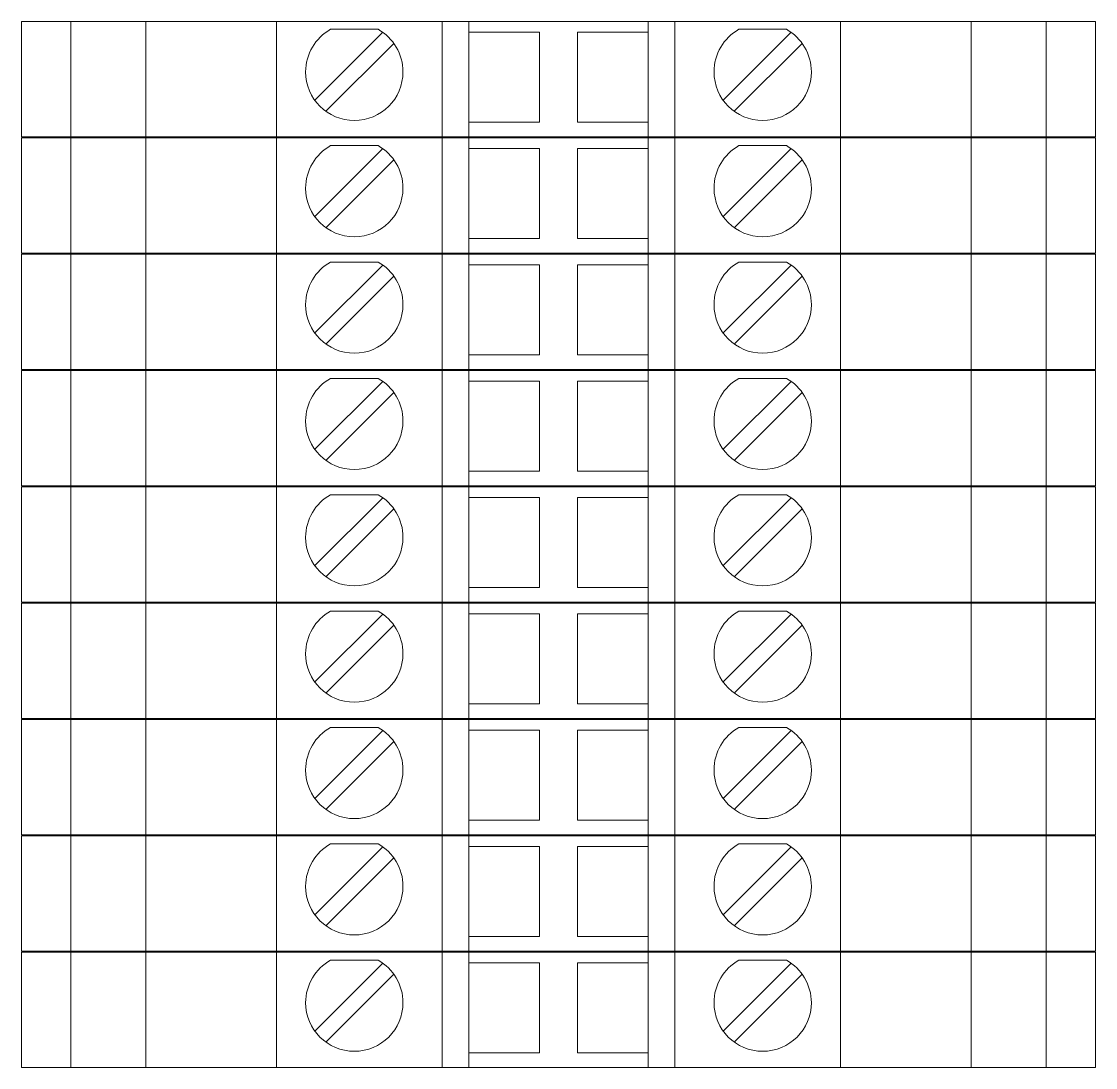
# Model space of a CAD drawing. Header units: millimetres. Extents: x 4962 to 7449, y 754 to 2938.
# Drawn here: x 5322.79 to 5370.79, y 1693.29 to 1740.04 of the extents above; entities that cross this region are included whole.
import ezdxf

# ---------------------------------------------------------------- set-up
doc = ezdxf.new("R2010")
doc.units = ezdxf.units.MM
doc.layers.add('000-PI-ORMAR', color=2, linetype='Continuous')

msp = doc.modelspace()

# ---------------------------------------------------------------- linework, layer by layer
at = {"layer": '000-PI-ORMAR', "color": 0, "linetype": 'ByBlock', "lineweight": 0}
for p, q in [((5322.792, 1740.043), (5322.792, 1740.043)), ((5324.992, 1740.043), (5322.792, 1740.043)), ((5322.792, 1740.043), (5322.792, 1734.893)), ((5324.992, 1740.043), (5324.992, 1740.043)), ((5324.992, 1740.043), (5326.584, 1740.043)), ((5324.992, 1740.043), (5324.992, 1734.893)), ((5326.584, 1740.043), (5328.726, 1740.043)), ((5327.042, 1740.043), (5327.042, 1740.043)), ((5328.353, 1740.043), (5328.353, 1734.893)), ((5329.11, 1740.043), (5328.726, 1740.043)), ((5331.618, 1740.043), (5329.11, 1740.043)), ((5329.292, 1740.043), (5329.292, 1740.043)), ((5330.792, 1740.043), (5330.792, 1740.043)), ((5331.618, 1740.043), (5334.192, 1740.043)), ((5331.942, 1740.043), (5331.942, 1740.043)), ((5334.192, 1740.043), (5341.592, 1740.043)), ((5334.192, 1740.043), (5334.192, 1734.893)), ((5336.992, 1740.043), (5336.992, 1740.043)), ((5341.592, 1740.043), (5342.792, 1740.043)), ((5341.592, 1740.043), (5341.592, 1734.893)), ((5342.792, 1740.043), (5342.792, 1740.043)), ((5342.792, 1740.043), (5350.792, 1740.043)), ((5342.792, 1740.043), (5342.792, 1734.893)), ((5350.792, 1740.043), (5350.792, 1740.043)), ((5350.792, 1740.043), (5351.992, 1740.043)), ((5350.792, 1740.043), (5350.792, 1734.893)), ((5351.992, 1740.043), (5359.392, 1740.043)), ((5351.992, 1740.043), (5351.992, 1734.893)), ((5359.392, 1740.043), (5361.966, 1740.043)), ((5359.392, 1740.043), (5359.392, 1734.893)), ((5364.474, 1740.043), (5361.966, 1740.043)), ((5362.792, 1740.043), (5362.792, 1740.043)), ((5363.092, 1740.043), (5363.092, 1740.043)), ((5363.992, 1740.043), (5363.992, 1740.043)), ((5364.858, 1740.043), (5364.474, 1740.043)), ((5364.858, 1740.043), (5367, 1740.043)), ((5365.231, 1740.043), (5365.231, 1734.893)), ((5366.542, 1740.043), (5366.542, 1740.043)), ((5367, 1740.043), (5368.592, 1740.043)), ((5368.592, 1740.043), (5368.592, 1740.043)), ((5368.592, 1740.043), (5369.792, 1740.043)), ((5368.592, 1740.043), (5368.592, 1734.893)), ((5369.292, 1740.043), (5369.292, 1740.043)), ((5369.792, 1740.043), (5369.792, 1740.043)), ((5369.792, 1740.043), (5370.109, 1740.043)), ((5370.792, 1740.043), (5370.109, 1740.043)), ((5370.792, 1740.043), (5370.792, 1740.043)), ((5370.792, 1740.043), (5370.792, 1734.893)), ((5338.937, 1739.559), (5335.902, 1736.523)), ((5336.608, 1739.693), (5336.608, 1739.693)), ((5338.726, 1739.693), (5336.608, 1739.693)), ((5338.726, 1739.693), (5338.726, 1739.693)), ((5338.937, 1739.559), (5338.937, 1739.559)), ((5342.792, 1739.568), (5345.942, 1739.568)), ((5342.792, 1739.568), (5342.792, 1739.568)), ((5345.942, 1739.568), (5345.942, 1735.543)), ((5345.942, 1739.568), (5345.942, 1739.568)), ((5347.642, 1735.543), (5347.642, 1739.568)), ((5347.642, 1739.568), (5350.792, 1739.568)), ((5347.642, 1739.568), (5347.642, 1739.568)), ((5350.792, 1739.568), (5350.792, 1739.568)), ((5357.187, 1739.559), (5354.152, 1736.523)), ((5354.858, 1739.693), (5354.858, 1739.693)), ((5356.976, 1739.693), (5354.858, 1739.693)), ((5356.976, 1739.693), (5356.976, 1739.693)), ((5357.187, 1739.559), (5357.187, 1739.559)), ((5336.397, 1736.028), (5339.432, 1739.064)), ((5339.432, 1739.064), (5339.432, 1739.064)), ((5341.592, 1739.093), (5341.592, 1736.493)), ((5341.592, 1739.093), (5341.592, 1739.093)), ((5351.992, 1739.093), (5351.992, 1736.493)), ((5351.992, 1739.093), (5351.992, 1739.093)), ((5354.647, 1736.028), (5357.682, 1739.064)), ((5357.682, 1739.064), (5357.682, 1739.064)), ((5335.902, 1736.523), (5335.902, 1736.523)), ((5341.592, 1736.493), (5341.592, 1736.493)), ((5351.992, 1736.493), (5351.992, 1736.493)), ((5354.152, 1736.523), (5354.152, 1736.523)), ((5336.397, 1736.028), (5336.397, 1736.028)), ((5354.647, 1736.028), (5354.647, 1736.028)), ((5345.942, 1735.543), (5342.792, 1735.543)), ((5342.792, 1735.543), (5342.792, 1735.543)), ((5345.942, 1735.543), (5345.942, 1735.543)), ((5350.792, 1735.543), (5347.642, 1735.543)), ((5347.642, 1735.543), (5347.642, 1735.543)), ((5350.792, 1735.543), (5350.792, 1735.543)), ((5324.992, 1734.893), (5322.792, 1734.893)), ((5322.792, 1734.893), (5322.792, 1734.893)), ((5322.792, 1734.843), (5322.792, 1734.843)), ((5324.992, 1734.843), (5322.792, 1734.843)), ((5322.792, 1734.843), (5322.792, 1729.693)), ((5324.992, 1734.893), (5326.584, 1734.893)), ((5324.992, 1734.893), (5324.992, 1734.893)), ((5324.992, 1734.843), (5324.992, 1734.843)), ((5324.992, 1734.843), (5326.584, 1734.843)), ((5324.992, 1734.843), (5324.992, 1729.693)), ((5326.584, 1734.893), (5328.726, 1734.893)), ((5326.584, 1734.843), (5328.726, 1734.843)), ((5327.042, 1734.893), (5327.042, 1734.893)), ((5327.042, 1734.843), (5327.042, 1734.843)), ((5328.353, 1734.843), (5328.353, 1729.693)), ((5328.726, 1734.893), (5329.11, 1734.893)), ((5329.11, 1734.843), (5328.726, 1734.843)), ((5329.11, 1734.893), (5331.618, 1734.893)), ((5331.618, 1734.843), (5329.11, 1734.843)), ((5329.292, 1734.893), (5329.292, 1734.893)), ((5329.292, 1734.843), (5329.292, 1734.843)), ((5330.792, 1734.843), (5330.792, 1734.843)), ((5331.618, 1734.893), (5334.192, 1734.893)), ((5331.618, 1734.843), (5334.192, 1734.843)), ((5331.942, 1734.893), (5331.942, 1734.893)), ((5331.942, 1734.843), (5331.942, 1734.843)), ((5334.192, 1734.893), (5341.592, 1734.893)), ((5334.192, 1734.843), (5341.592, 1734.843)), ((5334.192, 1734.843), (5334.192, 1729.693)), ((5336.992, 1734.893), (5336.992, 1734.893)), ((5336.992, 1734.843), (5336.992, 1734.843)), ((5341.592, 1734.893), (5342.792, 1734.893)), ((5341.592, 1734.843), (5342.792, 1734.843)), ((5341.592, 1734.843), (5341.592, 1729.693)), ((5342.792, 1734.893), (5350.792, 1734.893)), ((5342.792, 1734.893), (5342.792, 1734.893)), ((5342.792, 1734.843), (5342.792, 1734.843)), ((5342.792, 1734.843), (5350.792, 1734.843)), ((5342.792, 1734.843), (5342.792, 1729.693)), ((5350.792, 1734.893), (5351.992, 1734.893)), ((5350.792, 1734.893), (5350.792, 1734.893)), ((5350.792, 1734.843), (5350.792, 1734.843)), ((5350.792, 1734.843), (5351.992, 1734.843)), ((5350.792, 1734.843), (5350.792, 1729.693)), ((5351.992, 1734.893), (5359.392, 1734.893)), ((5351.992, 1734.843), (5359.392, 1734.843)), ((5351.992, 1734.843), (5351.992, 1729.693)), ((5359.392, 1734.893), (5361.966, 1734.893)), ((5359.392, 1734.843), (5361.966, 1734.843)), ((5359.392, 1734.843), (5359.392, 1729.693)), ((5361.966, 1734.893), (5364.474, 1734.893)), ((5364.474, 1734.843), (5361.966, 1734.843)), ((5362.792, 1734.843), (5362.792, 1734.843)), ((5363.092, 1734.893), (5363.092, 1734.893)), ((5363.092, 1734.843), (5363.092, 1734.843)), ((5363.992, 1734.893), (5363.992, 1734.893)), ((5363.992, 1734.843), (5363.992, 1734.843)), ((5364.474, 1734.893), (5364.858, 1734.893)), ((5364.858, 1734.843), (5364.474, 1734.843)), ((5364.858, 1734.893), (5367, 1734.893)), ((5364.858, 1734.843), (5367, 1734.843)), ((5365.231, 1734.843), (5365.231, 1729.693)), ((5366.542, 1734.893), (5366.542, 1734.893)), ((5366.542, 1734.843), (5366.542, 1734.843)), ((5367, 1734.893), (5368.592, 1734.893)), ((5367, 1734.843), (5368.592, 1734.843)), ((5368.592, 1734.893), (5369.792, 1734.893)), ((5368.592, 1734.893), (5368.592, 1734.893)), ((5368.592, 1734.843), (5368.592, 1734.843)), ((5368.592, 1734.843), (5369.792, 1734.843)), ((5368.592, 1734.843), (5368.592, 1729.693)), ((5369.292, 1734.843), (5369.292, 1734.843)), ((5369.792, 1734.893), (5370.109, 1734.893)), ((5369.792, 1734.893), (5369.792, 1734.893)), ((5369.792, 1734.843), (5369.792, 1734.843)), ((5369.792, 1734.843), (5370.109, 1734.843)), ((5370.792, 1734.893), (5370.109, 1734.893)), ((5370.792, 1734.843), (5370.109, 1734.843)), ((5370.792, 1734.893), (5370.792, 1734.893)), ((5370.792, 1734.843), (5370.792, 1734.843)), ((5370.792, 1734.843), (5370.792, 1729.693)), ((5338.937, 1734.359), (5335.902, 1731.323)), ((5336.608, 1734.493), (5336.608, 1734.493)), ((5338.726, 1734.493), (5336.608, 1734.493)), ((5338.726, 1734.493), (5338.726, 1734.493)), ((5338.937, 1734.359), (5338.937, 1734.359)), ((5342.792, 1734.368), (5345.942, 1734.368)), ((5342.792, 1734.368), (5342.792, 1734.368)), ((5345.942, 1734.368), (5345.942, 1730.343)), ((5345.942, 1734.368), (5345.942, 1734.368)), ((5347.642, 1730.343), (5347.642, 1734.368)), ((5347.642, 1734.368), (5350.792, 1734.368)), ((5347.642, 1734.368), (5347.642, 1734.368)), ((5350.792, 1734.368), (5350.792, 1734.368)), ((5357.187, 1734.359), (5354.152, 1731.323)), ((5354.858, 1734.493), (5354.858, 1734.493)), ((5356.976, 1734.493), (5354.858, 1734.493)), ((5356.976, 1734.493), (5356.976, 1734.493)), ((5357.187, 1734.359), (5357.187, 1734.359)), ((5336.397, 1730.828), (5339.432, 1733.864)), ((5339.432, 1733.864), (5339.432, 1733.864)), ((5341.592, 1733.893), (5341.592, 1731.293)), ((5341.592, 1733.893), (5341.592, 1733.893)), ((5351.992, 1733.893), (5351.992, 1731.293)), ((5351.992, 1733.893), (5351.992, 1733.893)), ((5354.647, 1730.828), (5357.682, 1733.864)), ((5357.682, 1733.864), (5357.682, 1733.864)), ((5335.902, 1731.323), (5335.902, 1731.323)), ((5341.592, 1731.293), (5341.592, 1731.293)), ((5351.992, 1731.293), (5351.992, 1731.293)), ((5354.152, 1731.323), (5354.152, 1731.323)), ((5336.397, 1730.828), (5336.397, 1730.828)), ((5354.647, 1730.828), (5354.647, 1730.828)), ((5345.942, 1730.343), (5342.792, 1730.343)), ((5342.792, 1730.343), (5342.792, 1730.343)), ((5345.942, 1730.343), (5345.942, 1730.343)), ((5350.792, 1730.343), (5347.642, 1730.343)), ((5347.642, 1730.343), (5347.642, 1730.343)), ((5350.792, 1730.343), (5350.792, 1730.343)), ((5324.992, 1729.693), (5322.792, 1729.693)), ((5322.792, 1729.693), (5322.792, 1729.693)), ((5322.792, 1729.643), (5322.792, 1729.643)), ((5324.992, 1729.643), (5322.792, 1729.643)), ((5322.792, 1729.643), (5322.792, 1724.493)), ((5324.992, 1729.693), (5326.584, 1729.693)), ((5324.992, 1729.693), (5324.992, 1729.693)), ((5324.992, 1729.643), (5324.992, 1729.643)), ((5324.992, 1729.643), (5326.584, 1729.643)), ((5324.992, 1729.643), (5324.992, 1724.493)), ((5326.584, 1729.693), (5328.726, 1729.693)), ((5326.584, 1729.643), (5328.726, 1729.643)), ((5327.042, 1729.693), (5327.042, 1729.693)), ((5327.042, 1729.643), (5327.042, 1729.643)), ((5328.353, 1729.643), (5328.353, 1724.493)), ((5328.726, 1729.693), (5329.11, 1729.693)), ((5329.11, 1729.643), (5328.726, 1729.643)), ((5329.11, 1729.693), (5331.618, 1729.693)), ((5331.618, 1729.643), (5329.11, 1729.643)), ((5329.292, 1729.693), (5329.292, 1729.693)), ((5329.292, 1729.643), (5329.292, 1729.643)), ((5330.792, 1729.643), (5330.792, 1729.643)), ((5331.618, 1729.693), (5334.192, 1729.693)), ((5331.618, 1729.643), (5334.192, 1729.643)), ((5331.942, 1729.693), (5331.942, 1729.693)), ((5331.942, 1729.643), (5331.942, 1729.643)), ((5334.192, 1729.693), (5341.592, 1729.693)), ((5334.192, 1729.643), (5341.592, 1729.643)), ((5334.192, 1729.643), (5334.192, 1724.493)), ((5336.992, 1729.693), (5336.992, 1729.693)), ((5336.992, 1729.643), (5336.992, 1729.643)), ((5341.592, 1729.693), (5342.792, 1729.693)), ((5341.592, 1729.643), (5342.792, 1729.643)), ((5341.592, 1729.643), (5341.592, 1724.493)), ((5342.792, 1729.693), (5350.792, 1729.693)), ((5342.792, 1729.693), (5342.792, 1729.693)), ((5342.792, 1729.643), (5342.792, 1729.643)), ((5342.792, 1729.643), (5350.792, 1729.643)), ((5342.792, 1729.643), (5342.792, 1724.493)), ((5350.792, 1729.693), (5351.992, 1729.693)), ((5350.792, 1729.693), (5350.792, 1729.693)), ((5350.792, 1729.643), (5350.792, 1729.643)), ((5350.792, 1729.643), (5351.992, 1729.643)), ((5350.792, 1729.643), (5350.792, 1724.493)), ((5351.992, 1729.693), (5359.392, 1729.693)), ((5351.992, 1729.643), (5359.392, 1729.643)), ((5351.992, 1729.643), (5351.992, 1724.493)), ((5359.392, 1729.693), (5361.966, 1729.693)), ((5359.392, 1729.643), (5361.966, 1729.643)), ((5359.392, 1729.643), (5359.392, 1724.493)), ((5361.966, 1729.693), (5364.474, 1729.693)), ((5364.474, 1729.643), (5361.966, 1729.643)), ((5362.792, 1729.643), (5362.792, 1729.643)), ((5363.092, 1729.693), (5363.092, 1729.693)), ((5363.092, 1729.643), (5363.092, 1729.643)), ((5363.992, 1729.693), (5363.992, 1729.693)), ((5363.992, 1729.643), (5363.992, 1729.643)), ((5364.474, 1729.693), (5364.858, 1729.693)), ((5364.858, 1729.643), (5364.474, 1729.643)), ((5364.858, 1729.693), (5367, 1729.693)), ((5364.858, 1729.643), (5367, 1729.643)), ((5365.231, 1729.643), (5365.231, 1724.493)), ((5366.542, 1729.693), (5366.542, 1729.693)), ((5366.542, 1729.643), (5366.542, 1729.643)), ((5367, 1729.693), (5368.592, 1729.693)), ((5367, 1729.643), (5368.592, 1729.643)), ((5368.592, 1729.693), (5369.792, 1729.693)), ((5368.592, 1729.693), (5368.592, 1729.693)), ((5368.592, 1729.643), (5368.592, 1729.643)), ((5368.592, 1729.643), (5369.792, 1729.643)), ((5368.592, 1729.643), (5368.592, 1724.493)), ((5369.292, 1729.643), (5369.292, 1729.643)), ((5369.792, 1729.693), (5370.109, 1729.693)), ((5369.792, 1729.693), (5369.792, 1729.693)), ((5369.792, 1729.643), (5369.792, 1729.643)), ((5369.792, 1729.643), (5370.109, 1729.643)), ((5370.792, 1729.693), (5370.109, 1729.693)), ((5370.792, 1729.643), (5370.109, 1729.643)), ((5370.792, 1729.693), (5370.792, 1729.693)), ((5370.792, 1729.643), (5370.792, 1729.643)), ((5370.792, 1729.643), (5370.792, 1724.493)), ((5338.937, 1729.159), (5335.902, 1726.123)), ((5336.608, 1729.293), (5336.608, 1729.293)), ((5338.726, 1729.293), (5336.608, 1729.293)), ((5338.726, 1729.293), (5338.726, 1729.293)), ((5338.937, 1729.159), (5338.937, 1729.159)), ((5342.792, 1729.168), (5345.942, 1729.168)), ((5342.792, 1729.168), (5342.792, 1729.168)), ((5345.942, 1729.168), (5345.942, 1725.143)), ((5345.942, 1729.168), (5345.942, 1729.168)), ((5347.642, 1725.143), (5347.642, 1729.168)), ((5347.642, 1729.168), (5350.792, 1729.168)), ((5347.642, 1729.168), (5347.642, 1729.168)), ((5350.792, 1729.168), (5350.792, 1729.168)), ((5357.187, 1729.159), (5354.152, 1726.123)), ((5354.858, 1729.293), (5354.858, 1729.293)), ((5356.976, 1729.293), (5354.858, 1729.293)), ((5356.976, 1729.293), (5356.976, 1729.293)), ((5357.187, 1729.159), (5357.187, 1729.159)), ((5336.397, 1725.628), (5339.432, 1728.664)), ((5339.432, 1728.664), (5339.432, 1728.664)), ((5341.592, 1728.693), (5341.592, 1726.093)), ((5341.592, 1728.693), (5341.592, 1728.693)), ((5351.992, 1728.693), (5351.992, 1726.093)), ((5351.992, 1728.693), (5351.992, 1728.693)), ((5354.647, 1725.628), (5357.682, 1728.664)), ((5357.682, 1728.664), (5357.682, 1728.664)), ((5335.902, 1726.123), (5335.902, 1726.123)), ((5341.592, 1726.093), (5341.592, 1726.093)), ((5351.992, 1726.093), (5351.992, 1726.093)), ((5354.152, 1726.123), (5354.152, 1726.123)), ((5336.397, 1725.628), (5336.397, 1725.628)), ((5354.647, 1725.628), (5354.647, 1725.628)), ((5345.942, 1725.143), (5342.792, 1725.143)), ((5342.792, 1725.143), (5342.792, 1725.143)), ((5345.942, 1725.143), (5345.942, 1725.143)), ((5350.792, 1725.143), (5347.642, 1725.143)), ((5347.642, 1725.143), (5347.642, 1725.143)), ((5350.792, 1725.143), (5350.792, 1725.143)), ((5324.992, 1724.493), (5322.792, 1724.493)), ((5322.792, 1724.493), (5322.792, 1724.493)), ((5322.792, 1724.443), (5322.792, 1724.443)), ((5324.992, 1724.443), (5322.792, 1724.443)), ((5322.792, 1724.443), (5322.792, 1719.293)), ((5324.992, 1724.493), (5326.584, 1724.493)), ((5324.992, 1724.493), (5324.992, 1724.493)), ((5324.992, 1724.443), (5324.992, 1724.443)), ((5324.992, 1724.443), (5326.584, 1724.443)), ((5324.992, 1724.443), (5324.992, 1719.293)), ((5326.584, 1724.493), (5328.726, 1724.493)), ((5326.584, 1724.443), (5328.726, 1724.443)), ((5327.042, 1724.493), (5327.042, 1724.493)), ((5327.042, 1724.443), (5327.042, 1724.443)), ((5328.353, 1724.443), (5328.353, 1719.293)), ((5328.726, 1724.493), (5329.11, 1724.493)), ((5329.11, 1724.443), (5328.726, 1724.443)), ((5329.11, 1724.493), (5331.618, 1724.493)), ((5331.618, 1724.443), (5329.11, 1724.443)), ((5329.292, 1724.493), (5329.292, 1724.493)), ((5329.292, 1724.443), (5329.292, 1724.443)), ((5330.792, 1724.443), (5330.792, 1724.443)), ((5331.618, 1724.493), (5334.192, 1724.493)), ((5331.618, 1724.443), (5334.192, 1724.443)), ((5331.942, 1724.493), (5331.942, 1724.493)), ((5331.942, 1724.443), (5331.942, 1724.443)), ((5334.192, 1724.493), (5341.592, 1724.493)), ((5334.192, 1724.443), (5341.592, 1724.443)), ((5334.192, 1724.443), (5334.192, 1719.293)), ((5336.992, 1724.493), (5336.992, 1724.493)), ((5336.992, 1724.443), (5336.992, 1724.443)), ((5341.592, 1724.493), (5342.792, 1724.493)), ((5341.592, 1724.443), (5342.792, 1724.443)), ((5341.592, 1724.443), (5341.592, 1719.293)), ((5342.792, 1724.493), (5350.792, 1724.493)), ((5342.792, 1724.493), (5342.792, 1724.493)), ((5342.792, 1724.443), (5342.792, 1724.443)), ((5342.792, 1724.443), (5350.792, 1724.443)), ((5342.792, 1724.443), (5342.792, 1719.293)), ((5350.792, 1724.493), (5351.992, 1724.493)), ((5350.792, 1724.493), (5350.792, 1724.493)), ((5350.792, 1724.443), (5350.792, 1724.443)), ((5350.792, 1724.443), (5351.992, 1724.443)), ((5350.792, 1724.443), (5350.792, 1719.293)), ((5351.992, 1724.493), (5359.392, 1724.493)), ((5351.992, 1724.443), (5359.392, 1724.443)), ((5351.992, 1724.443), (5351.992, 1719.293)), ((5359.392, 1724.493), (5361.966, 1724.493)), ((5359.392, 1724.443), (5361.966, 1724.443)), ((5359.392, 1724.443), (5359.392, 1719.293)), ((5361.966, 1724.493), (5364.474, 1724.493)), ((5364.474, 1724.443), (5361.966, 1724.443)), ((5362.792, 1724.443), (5362.792, 1724.443)), ((5363.092, 1724.493), (5363.092, 1724.493)), ((5363.092, 1724.443), (5363.092, 1724.443)), ((5363.992, 1724.493), (5363.992, 1724.493)), ((5363.992, 1724.443), (5363.992, 1724.443)), ((5364.474, 1724.493), (5364.858, 1724.493)), ((5364.858, 1724.443), (5364.474, 1724.443)), ((5364.858, 1724.493), (5367, 1724.493)), ((5364.858, 1724.443), (5367, 1724.443)), ((5365.231, 1724.443), (5365.231, 1719.293)), ((5366.542, 1724.493), (5366.542, 1724.493)), ((5366.542, 1724.443), (5366.542, 1724.443)), ((5367, 1724.493), (5368.592, 1724.493)), ((5367, 1724.443), (5368.592, 1724.443)), ((5368.592, 1724.493), (5369.792, 1724.493)), ((5368.592, 1724.493), (5368.592, 1724.493)), ((5368.592, 1724.443), (5368.592, 1724.443)), ((5368.592, 1724.443), (5369.792, 1724.443)), ((5368.592, 1724.443), (5368.592, 1719.293)), ((5369.292, 1724.443), (5369.292, 1724.443)), ((5369.792, 1724.493), (5370.109, 1724.493)), ((5369.792, 1724.493), (5369.792, 1724.493)), ((5369.792, 1724.443), (5369.792, 1724.443)), ((5369.792, 1724.443), (5370.109, 1724.443)), ((5370.792, 1724.493), (5370.109, 1724.493)), ((5370.792, 1724.443), (5370.109, 1724.443)), ((5370.792, 1724.493), (5370.792, 1724.493)), ((5370.792, 1724.443), (5370.792, 1724.443)), ((5370.792, 1724.443), (5370.792, 1719.293)), ((5338.937, 1723.959), (5335.902, 1720.923)), ((5336.608, 1724.093), (5336.608, 1724.093)), ((5338.726, 1724.093), (5336.608, 1724.093)), ((5338.726, 1724.093), (5338.726, 1724.093)), ((5338.937, 1723.959), (5338.937, 1723.959)), ((5342.792, 1723.968), (5345.942, 1723.968)), ((5342.792, 1723.968), (5342.792, 1723.968)), ((5345.942, 1723.968), (5345.942, 1719.943)), ((5345.942, 1723.968), (5345.942, 1723.968)), ((5347.642, 1719.943), (5347.642, 1723.968)), ((5347.642, 1723.968), (5350.792, 1723.968)), ((5347.642, 1723.968), (5347.642, 1723.968)), ((5350.792, 1723.968), (5350.792, 1723.968)), ((5357.187, 1723.959), (5354.152, 1720.923)), ((5354.858, 1724.093), (5354.858, 1724.093)), ((5356.976, 1724.093), (5354.858, 1724.093)), ((5356.976, 1724.093), (5356.976, 1724.093)), ((5357.187, 1723.959), (5357.187, 1723.959)), ((5336.397, 1720.428), (5339.432, 1723.464)), ((5339.432, 1723.464), (5339.432, 1723.464)), ((5341.592, 1723.493), (5341.592, 1720.893)), ((5341.592, 1723.493), (5341.592, 1723.493)), ((5351.992, 1723.493), (5351.992, 1720.893)), ((5351.992, 1723.493), (5351.992, 1723.493)), ((5354.647, 1720.428), (5357.682, 1723.464)), ((5357.682, 1723.464), (5357.682, 1723.464)), ((5335.902, 1720.923), (5335.902, 1720.923)), ((5341.592, 1720.893), (5341.592, 1720.893)), ((5351.992, 1720.893), (5351.992, 1720.893)), ((5354.152, 1720.923), (5354.152, 1720.923)), ((5336.397, 1720.428), (5336.397, 1720.428)), ((5354.647, 1720.428), (5354.647, 1720.428)), ((5345.942, 1719.943), (5342.792, 1719.943)), ((5342.792, 1719.943), (5342.792, 1719.943)), ((5345.942, 1719.943), (5345.942, 1719.943)), ((5350.792, 1719.943), (5347.642, 1719.943)), ((5347.642, 1719.943), (5347.642, 1719.943)), ((5350.792, 1719.943), (5350.792, 1719.943)), ((5324.992, 1719.293), (5322.792, 1719.293)), ((5322.792, 1719.293), (5322.792, 1719.293)), ((5322.792, 1719.243), (5322.792, 1719.243)), ((5324.992, 1719.243), (5322.792, 1719.243)), ((5322.792, 1719.243), (5322.792, 1714.093)), ((5324.992, 1719.293), (5326.584, 1719.293)), ((5324.992, 1719.293), (5324.992, 1719.293)), ((5324.992, 1719.243), (5324.992, 1719.243)), ((5324.992, 1719.243), (5326.584, 1719.243)), ((5324.992, 1719.243), (5324.992, 1714.093)), ((5326.584, 1719.293), (5328.726, 1719.293)), ((5326.584, 1719.243), (5328.726, 1719.243)), ((5327.042, 1719.293), (5327.042, 1719.293)), ((5327.042, 1719.243), (5327.042, 1719.243)), ((5328.353, 1719.243), (5328.353, 1714.093)), ((5328.726, 1719.293), (5329.11, 1719.293)), ((5329.11, 1719.243), (5328.726, 1719.243)), ((5329.11, 1719.293), (5331.618, 1719.293)), ((5331.618, 1719.243), (5329.11, 1719.243)), ((5329.292, 1719.293), (5329.292, 1719.293)), ((5329.292, 1719.243), (5329.292, 1719.243)), ((5330.792, 1719.243), (5330.792, 1719.243)), ((5331.618, 1719.293), (5334.192, 1719.293)), ((5331.618, 1719.243), (5334.192, 1719.243)), ((5331.942, 1719.293), (5331.942, 1719.293)), ((5331.942, 1719.243), (5331.942, 1719.243)), ((5334.192, 1719.293), (5341.592, 1719.293)), ((5334.192, 1719.243), (5341.592, 1719.243)), ((5334.192, 1719.243), (5334.192, 1714.093)), ((5336.608, 1718.893), (5336.608, 1718.893)), ((5338.726, 1718.893), (5336.608, 1718.893)), ((5336.992, 1719.293), (5336.992, 1719.293)), ((5336.992, 1719.243), (5336.992, 1719.243)), ((5338.726, 1718.893), (5338.726, 1718.893)), ((5341.592, 1719.293), (5342.792, 1719.293)), ((5341.592, 1719.243), (5342.792, 1719.243)), ((5341.592, 1719.243), (5341.592, 1714.093)), ((5342.792, 1719.293), (5350.792, 1719.293)), ((5342.792, 1719.293), (5342.792, 1719.293)), ((5342.792, 1719.243), (5342.792, 1719.243)), ((5342.792, 1719.243), (5350.792, 1719.243)), ((5342.792, 1719.243), (5342.792, 1714.093)), ((5350.792, 1719.293), (5351.992, 1719.293)), ((5350.792, 1719.293), (5350.792, 1719.293)), ((5350.792, 1719.243), (5350.792, 1719.243)), ((5350.792, 1719.243), (5351.992, 1719.243)), ((5350.792, 1719.243), (5350.792, 1714.093)), ((5351.992, 1719.293), (5359.392, 1719.293)), ((5351.992, 1719.243), (5359.392, 1719.243)), ((5351.992, 1719.243), (5351.992, 1714.093)), ((5354.858, 1718.893), (5354.858, 1718.893)), ((5356.976, 1718.893), (5354.858, 1718.893)), ((5356.976, 1718.893), (5356.976, 1718.893)), ((5359.392, 1719.293), (5361.966, 1719.293)), ((5359.392, 1719.243), (5361.966, 1719.243)), ((5359.392, 1719.243), (5359.392, 1714.093)), ((5361.966, 1719.293), (5364.474, 1719.293)), ((5364.474, 1719.243), (5361.966, 1719.243)), ((5362.792, 1719.243), (5362.792, 1719.243)), ((5363.092, 1719.293), (5363.092, 1719.293)), ((5363.092, 1719.243), (5363.092, 1719.243)), ((5363.992, 1719.293), (5363.992, 1719.293)), ((5363.992, 1719.243), (5363.992, 1719.243)), ((5364.474, 1719.293), (5364.858, 1719.293)), ((5364.858, 1719.243), (5364.474, 1719.243)), ((5364.858, 1719.293), (5367, 1719.293)), ((5364.858, 1719.243), (5367, 1719.243)), ((5365.231, 1719.243), (5365.231, 1714.093)), ((5366.542, 1719.293), (5366.542, 1719.293)), ((5366.542, 1719.243), (5366.542, 1719.243)), ((5367, 1719.293), (5368.592, 1719.293)), ((5367, 1719.243), (5368.592, 1719.243)), ((5368.592, 1719.293), (5369.792, 1719.293)), ((5368.592, 1719.293), (5368.592, 1719.293)), ((5368.592, 1719.243), (5368.592, 1719.243)), ((5368.592, 1719.243), (5369.792, 1719.243)), ((5368.592, 1719.243), (5368.592, 1714.093)), ((5369.292, 1719.243), (5369.292, 1719.243)), ((5369.792, 1719.293), (5370.109, 1719.293)), ((5369.792, 1719.293), (5369.792, 1719.293)), ((5369.792, 1719.243), (5369.792, 1719.243)), ((5369.792, 1719.243), (5370.109, 1719.243)), ((5370.792, 1719.293), (5370.109, 1719.293)), ((5370.792, 1719.243), (5370.109, 1719.243)), ((5370.792, 1719.293), (5370.792, 1719.293)), ((5370.792, 1719.243), (5370.792, 1719.243)), ((5370.792, 1719.243), (5370.792, 1714.093)), ((5338.937, 1718.759), (5335.902, 1715.723)), ((5338.937, 1718.759), (5338.937, 1718.759)), ((5342.792, 1718.768), (5345.942, 1718.768)), ((5342.792, 1718.768), (5342.792, 1718.768)), ((5345.942, 1718.768), (5345.942, 1714.743)), ((5345.942, 1718.768), (5345.942, 1718.768)), ((5347.642, 1714.743), (5347.642, 1718.768)), ((5347.642, 1718.768), (5350.792, 1718.768)), ((5347.642, 1718.768), (5347.642, 1718.768)), ((5350.792, 1718.768), (5350.792, 1718.768)), ((5357.187, 1718.759), (5354.152, 1715.723)), ((5357.187, 1718.759), (5357.187, 1718.759)), ((5336.397, 1715.228), (5339.432, 1718.264)), ((5339.432, 1718.264), (5339.432, 1718.264)), ((5341.592, 1718.293), (5341.592, 1715.693)), ((5341.592, 1718.293), (5341.592, 1718.293)), ((5351.992, 1718.293), (5351.992, 1715.693)), ((5351.992, 1718.293), (5351.992, 1718.293)), ((5354.647, 1715.228), (5357.682, 1718.264)), ((5357.682, 1718.264), (5357.682, 1718.264)), ((5335.902, 1715.723), (5335.902, 1715.723)), ((5341.592, 1715.693), (5341.592, 1715.693)), ((5351.992, 1715.693), (5351.992, 1715.693)), ((5354.152, 1715.723), (5354.152, 1715.723)), ((5336.397, 1715.228), (5336.397, 1715.228)), ((5354.647, 1715.228), (5354.647, 1715.228)), ((5345.942, 1714.743), (5342.792, 1714.743)), ((5342.792, 1714.743), (5342.792, 1714.743)), ((5345.942, 1714.743), (5345.942, 1714.743)), ((5350.792, 1714.743), (5347.642, 1714.743)), ((5347.642, 1714.743), (5347.642, 1714.743)), ((5350.792, 1714.743), (5350.792, 1714.743)), ((5324.992, 1714.093), (5322.792, 1714.093)), ((5322.792, 1714.093), (5322.792, 1714.093)), ((5324.992, 1714.093), (5326.584, 1714.093)), ((5324.992, 1714.093), (5324.992, 1714.093)), ((5326.584, 1714.093), (5328.726, 1714.093)), ((5327.042, 1714.093), (5327.042, 1714.093)), ((5328.726, 1714.093), (5329.11, 1714.093)), ((5329.11, 1714.093), (5331.618, 1714.093)), ((5329.292, 1714.093), (5329.292, 1714.093)), ((5331.618, 1714.093), (5334.192, 1714.093)), ((5331.942, 1714.093), (5331.942, 1714.093)), ((5334.192, 1714.093), (5341.592, 1714.093)), ((5336.992, 1714.093), (5336.992, 1714.093)), ((5341.592, 1714.093), (5342.792, 1714.093)), ((5342.792, 1714.093), (5350.792, 1714.093)), ((5342.792, 1714.093), (5342.792, 1714.093)), ((5350.792, 1714.093), (5351.992, 1714.093)), ((5350.792, 1714.093), (5350.792, 1714.093)), ((5351.992, 1714.093), (5359.392, 1714.093)), ((5359.392, 1714.093), (5361.966, 1714.093)), ((5361.966, 1714.093), (5364.474, 1714.093)), ((5363.092, 1714.093), (5363.092, 1714.093)), ((5363.992, 1714.093), (5363.992, 1714.093)), ((5364.474, 1714.093), (5364.858, 1714.093)), ((5364.858, 1714.093), (5367, 1714.093)), ((5366.542, 1714.093), (5366.542, 1714.093)), ((5367, 1714.093), (5368.592, 1714.093)), ((5368.592, 1714.093), (5369.792, 1714.093)), ((5368.592, 1714.093), (5368.592, 1714.093)), ((5369.792, 1714.093), (5370.109, 1714.093)), ((5369.792, 1714.093), (5369.792, 1714.093)), ((5370.792, 1714.093), (5370.109, 1714.093)), ((5370.792, 1714.093), (5370.792, 1714.093)), ((5322.792, 1714.043), (5322.792, 1714.043)), ((5324.992, 1714.043), (5322.792, 1714.043)), ((5322.792, 1714.043), (5322.792, 1708.893)), ((5324.992, 1714.043), (5324.992, 1714.043)), ((5324.992, 1714.043), (5326.584, 1714.043)), ((5324.992, 1714.043), (5324.992, 1708.893)), ((5326.584, 1714.043), (5328.726, 1714.043)), ((5327.042, 1714.043), (5327.042, 1714.043)), ((5328.353, 1714.043), (5328.353, 1708.893)), ((5329.11, 1714.043), (5328.726, 1714.043)), ((5331.618, 1714.043), (5329.11, 1714.043)), ((5329.292, 1714.043), (5329.292, 1714.043)), ((5330.792, 1714.043), (5330.792, 1714.043)), ((5331.618, 1714.043), (5334.192, 1714.043)), ((5331.942, 1714.043), (5331.942, 1714.043)), ((5334.192, 1714.043), (5341.592, 1714.043)), ((5334.192, 1714.043), (5334.192, 1708.893)), ((5336.608, 1713.693), (5336.608, 1713.693)), ((5338.726, 1713.693), (5336.608, 1713.693)), ((5336.992, 1714.043), (5336.992, 1714.043)), ((5338.726, 1713.693), (5338.726, 1713.693)), ((5341.592, 1714.043), (5342.792, 1714.043)), ((5341.592, 1714.043), (5341.592, 1708.893)), ((5342.792, 1714.043), (5342.792, 1714.043)), ((5342.792, 1714.043), (5350.792, 1714.043)), ((5342.792, 1714.043), (5342.792, 1708.893)), ((5350.792, 1714.043), (5350.792, 1714.043)), ((5350.792, 1714.043), (5351.992, 1714.043)), ((5350.792, 1714.043), (5350.792, 1708.893)), ((5351.992, 1714.043), (5359.392, 1714.043)), ((5351.992, 1714.043), (5351.992, 1708.893)), ((5354.858, 1713.693), (5354.858, 1713.693)), ((5356.976, 1713.693), (5354.858, 1713.693)), ((5356.976, 1713.693), (5356.976, 1713.693)), ((5359.392, 1714.043), (5361.966, 1714.043)), ((5359.392, 1714.043), (5359.392, 1708.893)), ((5364.474, 1714.043), (5361.966, 1714.043)), ((5362.792, 1714.043), (5362.792, 1714.043)), ((5363.092, 1714.043), (5363.092, 1714.043)), ((5363.992, 1714.043), (5363.992, 1714.043)), ((5364.858, 1714.043), (5364.474, 1714.043)), ((5364.858, 1714.043), (5367, 1714.043)), ((5365.231, 1714.043), (5365.231, 1708.893)), ((5366.542, 1714.043), (5366.542, 1714.043)), ((5367, 1714.043), (5368.592, 1714.043)), ((5368.592, 1714.043), (5368.592, 1714.043)), ((5368.592, 1714.043), (5369.792, 1714.043)), ((5368.592, 1714.043), (5368.592, 1708.893)), ((5369.292, 1714.043), (5369.292, 1714.043)), ((5369.792, 1714.043), (5369.792, 1714.043)), ((5369.792, 1714.043), (5370.109, 1714.043)), ((5370.792, 1714.043), (5370.109, 1714.043)), ((5370.792, 1714.043), (5370.792, 1714.043)), ((5370.792, 1714.043), (5370.792, 1708.893)), ((5338.937, 1713.559), (5335.902, 1710.523)), ((5338.937, 1713.559), (5338.937, 1713.559)), ((5342.792, 1713.568), (5345.942, 1713.568)), ((5342.792, 1713.568), (5342.792, 1713.568)), ((5345.942, 1713.568), (5345.942, 1709.543)), ((5345.942, 1713.568), (5345.942, 1713.568)), ((5347.642, 1709.543), (5347.642, 1713.568)), ((5347.642, 1713.568), (5350.792, 1713.568)), ((5347.642, 1713.568), (5347.642, 1713.568)), ((5350.792, 1713.568), (5350.792, 1713.568)), ((5357.187, 1713.559), (5354.152, 1710.523)), ((5357.187, 1713.559), (5357.187, 1713.559)), ((5336.397, 1710.028), (5339.432, 1713.064)), ((5339.432, 1713.064), (5339.432, 1713.064)), ((5341.592, 1713.093), (5341.592, 1710.493)), ((5341.592, 1713.093), (5341.592, 1713.093)), ((5351.992, 1713.093), (5351.992, 1710.493)), ((5351.992, 1713.093), (5351.992, 1713.093)), ((5354.647, 1710.028), (5357.682, 1713.064)), ((5357.682, 1713.064), (5357.682, 1713.064)), ((5335.902, 1710.523), (5335.902, 1710.523)), ((5341.592, 1710.493), (5341.592, 1710.493)), ((5351.992, 1710.493), (5351.992, 1710.493)), ((5354.152, 1710.523), (5354.152, 1710.523)), ((5336.397, 1710.028), (5336.397, 1710.028)), ((5354.647, 1710.028), (5354.647, 1710.028)), ((5345.942, 1709.543), (5342.792, 1709.543)), ((5342.792, 1709.543), (5342.792, 1709.543)), ((5345.942, 1709.543), (5345.942, 1709.543)), ((5350.792, 1709.543), (5347.642, 1709.543)), ((5347.642, 1709.543), (5347.642, 1709.543)), ((5350.792, 1709.543), (5350.792, 1709.543)), ((5324.992, 1708.893), (5322.792, 1708.893)), ((5322.792, 1708.893), (5322.792, 1708.893)), ((5322.792, 1708.843), (5322.792, 1708.843)), ((5324.992, 1708.843), (5322.792, 1708.843)), ((5322.792, 1708.843), (5322.792, 1703.693)), ((5324.992, 1708.893), (5326.584, 1708.893)), ((5324.992, 1708.893), (5324.992, 1708.893)), ((5324.992, 1708.843), (5324.992, 1708.843)), ((5324.992, 1708.843), (5326.584, 1708.843)), ((5324.992, 1708.843), (5324.992, 1703.693)), ((5326.584, 1708.893), (5328.726, 1708.893)), ((5326.584, 1708.843), (5328.726, 1708.843)), ((5327.042, 1708.893), (5327.042, 1708.893)), ((5327.042, 1708.843), (5327.042, 1708.843)), ((5328.353, 1708.843), (5328.353, 1703.693)), ((5328.726, 1708.893), (5329.11, 1708.893)), ((5329.11, 1708.843), (5328.726, 1708.843)), ((5329.11, 1708.893), (5331.618, 1708.893)), ((5331.618, 1708.843), (5329.11, 1708.843)), ((5329.292, 1708.893), (5329.292, 1708.893)), ((5329.292, 1708.843), (5329.292, 1708.843)), ((5330.792, 1708.843), (5330.792, 1708.843)), ((5331.618, 1708.893), (5334.192, 1708.893)), ((5331.618, 1708.843), (5334.192, 1708.843)), ((5331.942, 1708.893), (5331.942, 1708.893)), ((5331.942, 1708.843), (5331.942, 1708.843)), ((5334.192, 1708.893), (5341.592, 1708.893)), ((5334.192, 1708.843), (5341.592, 1708.843)), ((5334.192, 1708.843), (5334.192, 1703.693)), ((5336.992, 1708.893), (5336.992, 1708.893)), ((5336.992, 1708.843), (5336.992, 1708.843)), ((5341.592, 1708.893), (5342.792, 1708.893)), ((5341.592, 1708.843), (5342.792, 1708.843)), ((5341.592, 1708.843), (5341.592, 1703.693)), ((5342.792, 1708.893), (5350.792, 1708.893)), ((5342.792, 1708.893), (5342.792, 1708.893)), ((5342.792, 1708.843), (5342.792, 1708.843)), ((5342.792, 1708.843), (5350.792, 1708.843)), ((5342.792, 1708.843), (5342.792, 1703.693)), ((5350.792, 1708.893), (5351.992, 1708.893)), ((5350.792, 1708.893), (5350.792, 1708.893)), ((5350.792, 1708.843), (5350.792, 1708.843)), ((5350.792, 1708.843), (5351.992, 1708.843)), ((5350.792, 1708.843), (5350.792, 1703.693)), ((5351.992, 1708.893), (5359.392, 1708.893)), ((5351.992, 1708.843), (5359.392, 1708.843)), ((5351.992, 1708.843), (5351.992, 1703.693)), ((5359.392, 1708.893), (5361.966, 1708.893)), ((5359.392, 1708.843), (5361.966, 1708.843)), ((5359.392, 1708.843), (5359.392, 1703.693)), ((5361.966, 1708.893), (5364.474, 1708.893)), ((5364.474, 1708.843), (5361.966, 1708.843)), ((5362.792, 1708.843), (5362.792, 1708.843)), ((5363.092, 1708.893), (5363.092, 1708.893)), ((5363.092, 1708.843), (5363.092, 1708.843)), ((5363.992, 1708.893), (5363.992, 1708.893)), ((5363.992, 1708.843), (5363.992, 1708.843)), ((5364.474, 1708.893), (5364.858, 1708.893)), ((5364.858, 1708.843), (5364.474, 1708.843)), ((5364.858, 1708.893), (5367, 1708.893)), ((5364.858, 1708.843), (5367, 1708.843)), ((5365.231, 1708.843), (5365.231, 1703.693)), ((5366.542, 1708.893), (5366.542, 1708.893)), ((5366.542, 1708.843), (5366.542, 1708.843)), ((5367, 1708.893), (5368.592, 1708.893)), ((5367, 1708.843), (5368.592, 1708.843)), ((5368.592, 1708.893), (5369.792, 1708.893)), ((5368.592, 1708.893), (5368.592, 1708.893)), ((5368.592, 1708.843), (5368.592, 1708.843)), ((5368.592, 1708.843), (5369.792, 1708.843)), ((5368.592, 1708.843), (5368.592, 1703.693)), ((5369.292, 1708.843), (5369.292, 1708.843)), ((5369.792, 1708.893), (5370.109, 1708.893)), ((5369.792, 1708.893), (5369.792, 1708.893)), ((5369.792, 1708.843), (5369.792, 1708.843)), ((5369.792, 1708.843), (5370.109, 1708.843)), ((5370.792, 1708.893), (5370.109, 1708.893)), ((5370.792, 1708.843), (5370.109, 1708.843)), ((5370.792, 1708.893), (5370.792, 1708.893)), ((5370.792, 1708.843), (5370.792, 1708.843)), ((5370.792, 1708.843), (5370.792, 1703.693)), ((5338.937, 1708.359), (5335.902, 1705.323)), ((5336.608, 1708.493), (5336.608, 1708.493)), ((5338.726, 1708.493), (5336.608, 1708.493)), ((5338.726, 1708.493), (5338.726, 1708.493)), ((5338.937, 1708.359), (5338.937, 1708.359)), ((5342.792, 1708.368), (5345.942, 1708.368)), ((5342.792, 1708.368), (5342.792, 1708.368)), ((5345.942, 1708.368), (5345.942, 1704.343)), ((5345.942, 1708.368), (5345.942, 1708.368)), ((5347.642, 1704.343), (5347.642, 1708.368)), ((5347.642, 1708.368), (5350.792, 1708.368)), ((5347.642, 1708.368), (5347.642, 1708.368)), ((5350.792, 1708.368), (5350.792, 1708.368)), ((5357.187, 1708.359), (5354.152, 1705.323)), ((5354.858, 1708.493), (5354.858, 1708.493)), ((5356.976, 1708.493), (5354.858, 1708.493)), ((5356.976, 1708.493), (5356.976, 1708.493)), ((5357.187, 1708.359), (5357.187, 1708.359)), ((5336.397, 1704.828), (5339.432, 1707.864)), ((5339.432, 1707.864), (5339.432, 1707.864)), ((5341.592, 1707.893), (5341.592, 1705.293)), ((5341.592, 1707.893), (5341.592, 1707.893)), ((5351.992, 1707.893), (5351.992, 1705.293)), ((5351.992, 1707.893), (5351.992, 1707.893)), ((5354.647, 1704.828), (5357.682, 1707.864)), ((5357.682, 1707.864), (5357.682, 1707.864)), ((5335.902, 1705.323), (5335.902, 1705.323)), ((5341.592, 1705.293), (5341.592, 1705.293)), ((5351.992, 1705.293), (5351.992, 1705.293)), ((5354.152, 1705.323), (5354.152, 1705.323)), ((5336.397, 1704.828), (5336.397, 1704.828)), ((5354.647, 1704.828), (5354.647, 1704.828)), ((5345.942, 1704.343), (5342.792, 1704.343)), ((5342.792, 1704.343), (5342.792, 1704.343)), ((5345.942, 1704.343), (5345.942, 1704.343)), ((5350.792, 1704.343), (5347.642, 1704.343)), ((5347.642, 1704.343), (5347.642, 1704.343)), ((5350.792, 1704.343), (5350.792, 1704.343)), ((5324.992, 1703.693), (5322.792, 1703.693)), ((5322.792, 1703.693), (5322.792, 1703.693)), ((5322.792, 1703.643), (5322.792, 1703.643)), ((5324.992, 1703.643), (5322.792, 1703.643)), ((5322.792, 1703.643), (5322.792, 1698.493)), ((5324.992, 1703.693), (5326.584, 1703.693)), ((5324.992, 1703.693), (5324.992, 1703.693)), ((5324.992, 1703.643), (5324.992, 1703.643)), ((5324.992, 1703.643), (5326.584, 1703.643)), ((5324.992, 1703.643), (5324.992, 1698.493)), ((5326.584, 1703.693), (5328.726, 1703.693)), ((5326.584, 1703.643), (5328.726, 1703.643)), ((5327.042, 1703.693), (5327.042, 1703.693)), ((5327.042, 1703.643), (5327.042, 1703.643)), ((5328.353, 1703.643), (5328.353, 1698.493)), ((5328.726, 1703.693), (5329.11, 1703.693)), ((5329.11, 1703.643), (5328.726, 1703.643)), ((5329.11, 1703.693), (5331.618, 1703.693)), ((5331.618, 1703.643), (5329.11, 1703.643)), ((5329.292, 1703.693), (5329.292, 1703.693)), ((5329.292, 1703.643), (5329.292, 1703.643)), ((5330.792, 1703.643), (5330.792, 1703.643)), ((5331.618, 1703.693), (5334.192, 1703.693)), ((5331.618, 1703.643), (5334.192, 1703.643)), ((5331.942, 1703.693), (5331.942, 1703.693)), ((5331.942, 1703.643), (5331.942, 1703.643)), ((5334.192, 1703.693), (5341.592, 1703.693)), ((5334.192, 1703.643), (5341.592, 1703.643)), ((5334.192, 1703.643), (5334.192, 1698.493)), ((5336.992, 1703.693), (5336.992, 1703.693)), ((5336.992, 1703.643), (5336.992, 1703.643)), ((5341.592, 1703.693), (5342.792, 1703.693)), ((5341.592, 1703.643), (5342.792, 1703.643)), ((5341.592, 1703.643), (5341.592, 1698.493)), ((5342.792, 1703.693), (5350.792, 1703.693)), ((5342.792, 1703.693), (5342.792, 1703.693)), ((5342.792, 1703.643), (5342.792, 1703.643)), ((5342.792, 1703.643), (5350.792, 1703.643)), ((5342.792, 1703.643), (5342.792, 1698.493)), ((5350.792, 1703.693), (5351.992, 1703.693)), ((5350.792, 1703.693), (5350.792, 1703.693)), ((5350.792, 1703.643), (5350.792, 1703.643)), ((5350.792, 1703.643), (5351.992, 1703.643)), ((5350.792, 1703.643), (5350.792, 1698.493)), ((5351.992, 1703.693), (5359.392, 1703.693)), ((5351.992, 1703.643), (5359.392, 1703.643)), ((5351.992, 1703.643), (5351.992, 1698.493)), ((5359.392, 1703.693), (5361.966, 1703.693)), ((5359.392, 1703.643), (5361.966, 1703.643)), ((5359.392, 1703.643), (5359.392, 1698.493)), ((5361.966, 1703.693), (5364.474, 1703.693)), ((5364.474, 1703.643), (5361.966, 1703.643)), ((5362.792, 1703.643), (5362.792, 1703.643)), ((5363.092, 1703.693), (5363.092, 1703.693)), ((5363.092, 1703.643), (5363.092, 1703.643)), ((5363.992, 1703.693), (5363.992, 1703.693)), ((5363.992, 1703.643), (5363.992, 1703.643)), ((5364.474, 1703.693), (5364.858, 1703.693)), ((5364.858, 1703.643), (5364.474, 1703.643)), ((5364.858, 1703.693), (5367, 1703.693)), ((5364.858, 1703.643), (5367, 1703.643)), ((5365.231, 1703.643), (5365.231, 1698.493)), ((5366.542, 1703.693), (5366.542, 1703.693)), ((5366.542, 1703.643), (5366.542, 1703.643)), ((5367, 1703.693), (5368.592, 1703.693)), ((5367, 1703.643), (5368.592, 1703.643)), ((5368.592, 1703.693), (5369.792, 1703.693)), ((5368.592, 1703.693), (5368.592, 1703.693)), ((5368.592, 1703.643), (5368.592, 1703.643)), ((5368.592, 1703.643), (5369.792, 1703.643)), ((5368.592, 1703.643), (5368.592, 1698.493)), ((5369.292, 1703.643), (5369.292, 1703.643)), ((5369.792, 1703.693), (5370.109, 1703.693)), ((5369.792, 1703.693), (5369.792, 1703.693)), ((5369.792, 1703.643), (5369.792, 1703.643)), ((5369.792, 1703.643), (5370.109, 1703.643)), ((5370.792, 1703.693), (5370.109, 1703.693)), ((5370.792, 1703.643), (5370.109, 1703.643)), ((5370.792, 1703.693), (5370.792, 1703.693)), ((5370.792, 1703.643), (5370.792, 1703.643)), ((5370.792, 1703.643), (5370.792, 1698.493)), ((5338.937, 1703.159), (5335.902, 1700.123)), ((5336.608, 1703.293), (5336.608, 1703.293)), ((5338.726, 1703.293), (5336.608, 1703.293)), ((5338.726, 1703.293), (5338.726, 1703.293)), ((5338.937, 1703.159), (5338.937, 1703.159)), ((5342.792, 1703.168), (5345.942, 1703.168)), ((5342.792, 1703.168), (5342.792, 1703.168)), ((5345.942, 1703.168), (5345.942, 1699.143)), ((5345.942, 1703.168), (5345.942, 1703.168)), ((5347.642, 1699.143), (5347.642, 1703.168)), ((5347.642, 1703.168), (5350.792, 1703.168)), ((5347.642, 1703.168), (5347.642, 1703.168)), ((5350.792, 1703.168), (5350.792, 1703.168)), ((5357.187, 1703.159), (5354.152, 1700.123)), ((5354.858, 1703.293), (5354.858, 1703.293)), ((5356.976, 1703.293), (5354.858, 1703.293)), ((5356.976, 1703.293), (5356.976, 1703.293)), ((5357.187, 1703.159), (5357.187, 1703.159)), ((5336.397, 1699.628), (5339.432, 1702.664)), ((5339.432, 1702.664), (5339.432, 1702.664)), ((5341.592, 1702.693), (5341.592, 1700.093)), ((5341.592, 1702.693), (5341.592, 1702.693)), ((5351.992, 1702.693), (5351.992, 1700.093)), ((5351.992, 1702.693), (5351.992, 1702.693)), ((5354.647, 1699.628), (5357.682, 1702.664)), ((5357.682, 1702.664), (5357.682, 1702.664)), ((5335.902, 1700.123), (5335.902, 1700.123)), ((5341.592, 1700.093), (5341.592, 1700.093)), ((5351.992, 1700.093), (5351.992, 1700.093)), ((5354.152, 1700.123), (5354.152, 1700.123)), ((5336.397, 1699.628), (5336.397, 1699.628)), ((5354.647, 1699.628), (5354.647, 1699.628)), ((5345.942, 1699.143), (5342.792, 1699.143)), ((5342.792, 1699.143), (5342.792, 1699.143)), ((5345.942, 1699.143), (5345.942, 1699.143)), ((5350.792, 1699.143), (5347.642, 1699.143)), ((5347.642, 1699.143), (5347.642, 1699.143)), ((5350.792, 1699.143), (5350.792, 1699.143)), ((5324.992, 1698.493), (5322.792, 1698.493)), ((5322.792, 1698.493), (5322.792, 1698.493)), ((5322.792, 1698.443), (5322.792, 1698.443)), ((5324.992, 1698.443), (5322.792, 1698.443)), ((5322.792, 1698.443), (5322.792, 1693.293)), ((5324.992, 1698.493), (5326.584, 1698.493)), ((5324.992, 1698.493), (5324.992, 1698.493)), ((5324.992, 1698.443), (5324.992, 1698.443)), ((5324.992, 1698.443), (5326.584, 1698.443)), ((5324.992, 1698.443), (5324.992, 1693.293)), ((5326.584, 1698.493), (5328.726, 1698.493)), ((5326.584, 1698.443), (5328.726, 1698.443)), ((5327.042, 1698.493), (5327.042, 1698.493)), ((5327.042, 1698.443), (5327.042, 1698.443)), ((5328.353, 1698.443), (5328.353, 1693.293)), ((5328.726, 1698.493), (5329.11, 1698.493)), ((5329.11, 1698.443), (5328.726, 1698.443)), ((5329.11, 1698.493), (5331.618, 1698.493)), ((5331.618, 1698.443), (5329.11, 1698.443)), ((5329.292, 1698.493), (5329.292, 1698.493)), ((5329.292, 1698.443), (5329.292, 1698.443)), ((5330.792, 1698.443), (5330.792, 1698.443)), ((5331.618, 1698.493), (5334.192, 1698.493)), ((5331.618, 1698.443), (5334.192, 1698.443)), ((5331.942, 1698.493), (5331.942, 1698.493)), ((5331.942, 1698.443), (5331.942, 1698.443)), ((5334.192, 1698.493), (5341.592, 1698.493)), ((5334.192, 1698.443), (5341.592, 1698.443)), ((5334.192, 1698.443), (5334.192, 1693.293)), ((5336.992, 1698.493), (5336.992, 1698.493)), ((5336.992, 1698.443), (5336.992, 1698.443)), ((5341.592, 1698.493), (5342.792, 1698.493)), ((5341.592, 1698.443), (5342.792, 1698.443)), ((5341.592, 1698.443), (5341.592, 1693.293)), ((5342.792, 1698.493), (5350.792, 1698.493)), ((5342.792, 1698.493), (5342.792, 1698.493)), ((5342.792, 1698.443), (5342.792, 1698.443)), ((5342.792, 1698.443), (5350.792, 1698.443)), ((5342.792, 1698.443), (5342.792, 1693.293)), ((5350.792, 1698.493), (5351.992, 1698.493)), ((5350.792, 1698.493), (5350.792, 1698.493)), ((5350.792, 1698.443), (5350.792, 1698.443)), ((5350.792, 1698.443), (5351.992, 1698.443)), ((5350.792, 1698.443), (5350.792, 1693.293)), ((5351.992, 1698.493), (5359.392, 1698.493)), ((5351.992, 1698.443), (5359.392, 1698.443)), ((5351.992, 1698.443), (5351.992, 1693.293)), ((5359.392, 1698.493), (5361.966, 1698.493)), ((5359.392, 1698.443), (5361.966, 1698.443)), ((5359.392, 1698.443), (5359.392, 1693.293)), ((5361.966, 1698.493), (5364.474, 1698.493)), ((5364.474, 1698.443), (5361.966, 1698.443)), ((5362.792, 1698.443), (5362.792, 1698.443)), ((5363.092, 1698.493), (5363.092, 1698.493)), ((5363.092, 1698.443), (5363.092, 1698.443)), ((5363.992, 1698.493), (5363.992, 1698.493)), ((5363.992, 1698.443), (5363.992, 1698.443)), ((5364.474, 1698.493), (5364.858, 1698.493)), ((5364.858, 1698.443), (5364.474, 1698.443)), ((5364.858, 1698.493), (5367, 1698.493)), ((5364.858, 1698.443), (5367, 1698.443)), ((5365.231, 1698.443), (5365.231, 1693.293)), ((5366.542, 1698.493), (5366.542, 1698.493)), ((5366.542, 1698.443), (5366.542, 1698.443)), ((5367, 1698.493), (5368.592, 1698.493)), ((5367, 1698.443), (5368.592, 1698.443)), ((5368.592, 1698.493), (5369.792, 1698.493)), ((5368.592, 1698.493), (5368.592, 1698.493)), ((5368.592, 1698.443), (5368.592, 1698.443)), ((5368.592, 1698.443), (5369.792, 1698.443)), ((5368.592, 1698.443), (5368.592, 1693.293)), ((5369.292, 1698.443), (5369.292, 1698.443)), ((5369.792, 1698.493), (5370.109, 1698.493)), ((5369.792, 1698.493), (5369.792, 1698.493)), ((5369.792, 1698.443), (5369.792, 1698.443)), ((5369.792, 1698.443), (5370.109, 1698.443)), ((5370.792, 1698.493), (5370.109, 1698.493)), ((5370.792, 1698.443), (5370.109, 1698.443)), ((5370.792, 1698.493), (5370.792, 1698.493)), ((5370.792, 1698.443), (5370.792, 1698.443)), ((5370.792, 1698.443), (5370.792, 1693.293)), ((5338.937, 1697.959), (5335.902, 1694.923)), ((5336.608, 1698.093), (5336.608, 1698.093)), ((5338.726, 1698.093), (5336.608, 1698.093)), ((5338.726, 1698.093), (5338.726, 1698.093)), ((5338.937, 1697.959), (5338.937, 1697.959)), ((5342.792, 1697.968), (5345.942, 1697.968)), ((5342.792, 1697.968), (5342.792, 1697.968)), ((5345.942, 1697.968), (5345.942, 1693.943)), ((5345.942, 1697.968), (5345.942, 1697.968)), ((5347.642, 1693.943), (5347.642, 1697.968)), ((5347.642, 1697.968), (5350.792, 1697.968)), ((5347.642, 1697.968), (5347.642, 1697.968)), ((5350.792, 1697.968), (5350.792, 1697.968)), ((5357.187, 1697.959), (5354.152, 1694.923)), ((5354.858, 1698.093), (5354.858, 1698.093)), ((5356.976, 1698.093), (5354.858, 1698.093)), ((5356.976, 1698.093), (5356.976, 1698.093)), ((5357.187, 1697.959), (5357.187, 1697.959)), ((5336.397, 1694.428), (5339.432, 1697.464)), ((5339.432, 1697.464), (5339.432, 1697.464)), ((5341.592, 1697.493), (5341.592, 1694.893)), ((5341.592, 1697.493), (5341.592, 1697.493)), ((5351.992, 1697.493), (5351.992, 1694.893)), ((5351.992, 1697.493), (5351.992, 1697.493)), ((5354.647, 1694.428), (5357.682, 1697.464)), ((5357.682, 1697.464), (5357.682, 1697.464)), ((5335.902, 1694.923), (5335.902, 1694.923)), ((5341.592, 1694.893), (5341.592, 1694.893)), ((5351.992, 1694.893), (5351.992, 1694.893)), ((5354.152, 1694.923), (5354.152, 1694.923)), ((5336.397, 1694.428), (5336.397, 1694.428)), ((5354.647, 1694.428), (5354.647, 1694.428)), ((5345.942, 1693.943), (5342.792, 1693.943)), ((5342.792, 1693.943), (5342.792, 1693.943)), ((5345.942, 1693.943), (5345.942, 1693.943)), ((5350.792, 1693.943), (5347.642, 1693.943)), ((5347.642, 1693.943), (5347.642, 1693.943)), ((5350.792, 1693.943), (5350.792, 1693.943)), ((5324.992, 1693.293), (5322.792, 1693.293)), ((5322.792, 1693.293), (5322.792, 1693.293)), ((5324.992, 1693.293), (5326.584, 1693.293)), ((5324.992, 1693.293), (5324.992, 1693.293)), ((5326.584, 1693.293), (5328.726, 1693.293)), ((5327.042, 1693.293), (5327.042, 1693.293)), ((5328.726, 1693.293), (5329.11, 1693.293)), ((5329.11, 1693.293), (5331.618, 1693.293)), ((5329.292, 1693.293), (5329.292, 1693.293)), ((5331.618, 1693.293), (5334.192, 1693.293)), ((5331.942, 1693.293), (5331.942, 1693.293)), ((5334.192, 1693.293), (5341.592, 1693.293)), ((5336.992, 1693.293), (5336.992, 1693.293)), ((5341.592, 1693.293), (5342.792, 1693.293)), ((5342.792, 1693.293), (5350.792, 1693.293)), ((5342.792, 1693.293), (5342.792, 1693.293)), ((5350.792, 1693.293), (5351.992, 1693.293)), ((5350.792, 1693.293), (5350.792, 1693.293)), ((5351.992, 1693.293), (5359.392, 1693.293)), ((5359.392, 1693.293), (5361.966, 1693.293)), ((5361.966, 1693.293), (5364.474, 1693.293)), ((5363.092, 1693.293), (5363.092, 1693.293)), ((5363.992, 1693.293), (5363.992, 1693.293)), ((5364.474, 1693.293), (5364.858, 1693.293)), ((5364.858, 1693.293), (5367, 1693.293)), ((5366.542, 1693.293), (5366.542, 1693.293)), ((5367, 1693.293), (5368.592, 1693.293)), ((5368.592, 1693.293), (5369.792, 1693.293)), ((5368.592, 1693.293), (5368.592, 1693.293)), ((5369.792, 1693.293), (5370.109, 1693.293)), ((5369.792, 1693.293), (5369.792, 1693.293)), ((5370.792, 1693.293), (5370.109, 1693.293)), ((5370.792, 1693.293), (5370.792, 1693.293))]:
    msp.add_line(p, q, dxfattribs=at)
for centre, start, end in [((5337.667, 1737.793), 119.1246, 180), ((5337.667, 1737.793), 0, 60.8754), ((5355.917, 1737.793), 119.1246, 180), ((5355.917, 1737.793), 0, 60.8754), ((5337.667, 1737.793), 180, 0), ((5355.917, 1737.793), 180, 0), ((5337.667, 1732.593), 119.1246, 180), ((5337.667, 1732.593), 0, 60.8754), ((5355.917, 1732.593), 119.1246, 180), ((5355.917, 1732.593), 0, 60.8754), ((5337.667, 1732.593), 180, 0), ((5355.917, 1732.593), 180, 0), ((5337.667, 1727.393), 119.1246, 180), ((5337.667, 1727.393), 0, 60.8754), ((5355.917, 1727.393), 119.1246, 180), ((5355.917, 1727.393), 0, 60.8754), ((5337.667, 1727.393), 180, 0), ((5355.917, 1727.393), 180, 0), ((5337.667, 1722.193), 119.1246, 180), ((5337.667, 1722.193), 0, 60.8754), ((5355.917, 1722.193), 119.1246, 180), ((5355.917, 1722.193), 0, 60.8754), ((5337.667, 1722.193), 180, 0), ((5355.917, 1722.193), 180, 0), ((5337.667, 1716.993), 119.1246, 180), ((5337.667, 1716.993), 0, 60.8754), ((5355.917, 1716.993), 119.1246, 180), ((5355.917, 1716.993), 0, 60.8754), ((5337.667, 1716.993), 180, 0), ((5355.917, 1716.993), 180, 0), ((5337.667, 1711.793), 119.1246, 180), ((5337.667, 1711.793), 0, 60.8754), ((5355.917, 1711.793), 119.1246, 180), ((5355.917, 1711.793), 0, 60.8754), ((5337.667, 1711.793), 180, 0), ((5355.917, 1711.793), 180, 0), ((5337.667, 1706.593), 119.1246, 180), ((5337.667, 1706.593), 0, 60.8754), ((5355.917, 1706.593), 119.1246, 180), ((5355.917, 1706.593), 0, 60.8754), ((5337.667, 1706.593), 180, 0), ((5355.917, 1706.593), 180, 0), ((5337.667, 1701.393), 119.1246, 180), ((5337.667, 1701.393), 0, 60.8754), ((5355.917, 1701.393), 119.1246, 180), ((5355.917, 1701.393), 0, 60.8754), ((5337.667, 1701.393), 180, 0), ((5355.917, 1701.393), 180, 0), ((5337.667, 1696.193), 119.1246, 180), ((5337.667, 1696.193), 0, 60.8754), ((5355.917, 1696.193), 119.1246, 180), ((5355.917, 1696.193), 0, 60.8754), ((5337.667, 1696.193), 180, 0), ((5355.917, 1696.193), 180, 0)]:
    msp.add_arc(centre, 2.175, start, end, dxfattribs=at)

doc.saveas('drawing.dxf')
